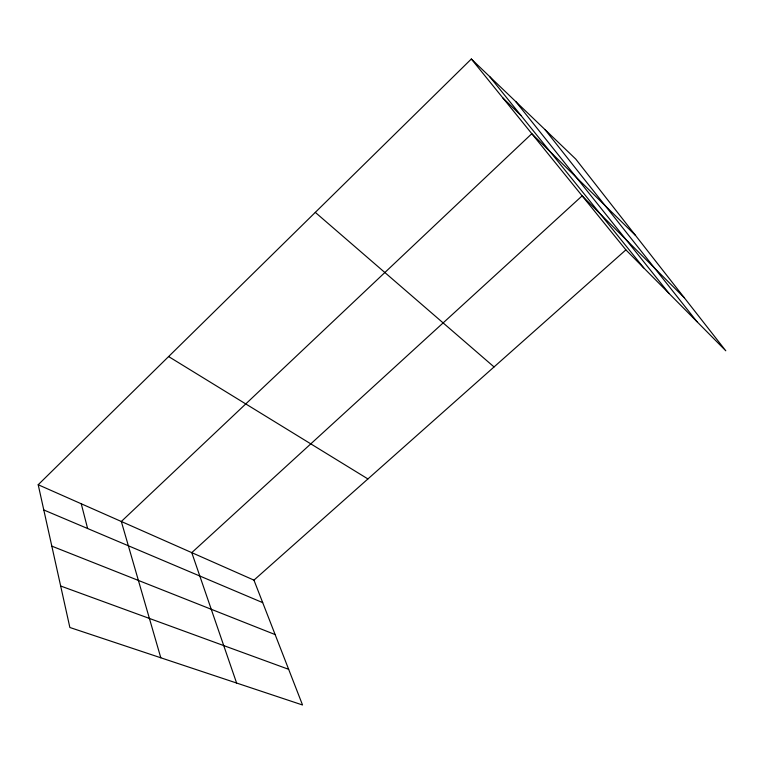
<?xml version="1.0" encoding="UTF-8"?>
<svg xmlns="http://www.w3.org/2000/svg" width="764" height="764" viewBox="0 0 764 764"><rect width="100%" height="100%" fill="white"/><g stroke="black" fill="none" stroke-linecap="round" stroke-linejoin="round"><path stroke-width="1.15" d="M38.2 484.739L253.954 580.134L302.534 704.991L69.868 627.492L38.2 484.739L471.34 59.009L575.76 159.074L725.8 350.791L625.897 249.876L471.34 59.009M253.954 580.134L625.897 249.876M60.662 586.007L288.649 669.312M51.818 546.145L275.126 634.569M43.796 509.97L262.701 602.634M168.615 356.559L367.923 478.942M315.303 212.382L494.05 366.94M502.798 97.859L521.029 115.555M635.553 235.484L531.811 133.69L121.323 521.487L160.803 657.785M684.257 297.712L582.149 195.851L191.774 552.639L236.601 683.026M489.514 76.419L643.718 267.877M515.767 101.583L669.149 293.567M544.999 129.603L696.997 321.701M81.242 503.762L87.612 528.516"/></g></svg>
